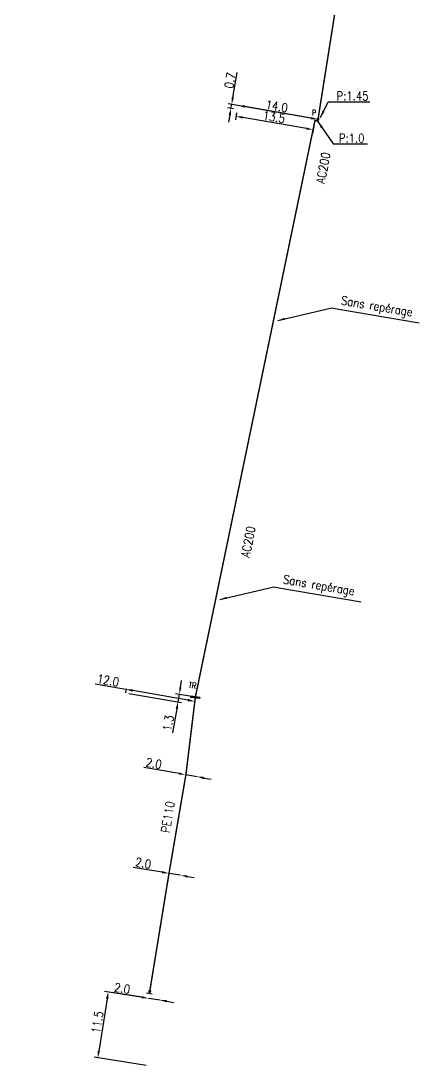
# Model space of a CAD drawing. Header units: millimetres. Extents: x 150994 to 151987, y 125997 to 127005.
# Drawn here: x 151725.9 to 151794.5, y 126100 to 126280.1 of the extents above; entities that cross this region are included whole.
import ezdxf
from ezdxf.enums import TextEntityAlignment as Align

# ---------------------------------------------------------------- set-up
doc = ezdxf.new("R2010")
doc.units = ezdxf.units.MM
doc.header["$PDMODE"] = 34
doc.linetypes.add('L_100_AP', pattern=[14, 10, -1.5, 1, -1.5])
doc.linetypes.add('L_100_PE', pattern=[14, 10, -1.5, 1, -1.5])
doc.layers.get('0').update_dxf_attribs({"linetype": 'CONTINUOUS'})
doc.layers.get('Defpoints').update_dxf_attribs({"linetype": 'CONTINUOUS'})
for name, color, linetype in [('L_140', 3, 'CONTINUOUS'), ('L_300', 7, 'CONTINUOUS'), ('L_340', 7, 'CONTINUOUS')]:
    doc.layers.add(name, color=color, linetype=linetype)
doc.styles.add('G_ROMANS', font='ROMANS.SHX', dxfattribs={"width": 0.75})
doc.styles.get("Standard").update_dxf_attribs({"font": 'romans.shx', "width": 0.85})
doc.dimstyles.get("Standard").update_dxf_attribs({"dimtxt": 1.5, "dimasz": 1.2, "dimexe": 0.625, "dimexo": 0.625, "dimgap": 0.25, "dimtad": 1, "dimdec": 1, "dimzin": 0, "dimdsep": 46, "dimtxsty": 'Standard', "dimcen": -0.5, "dimadec": 0, "dimazin": 0, "dimtfac": 1, "dimtdec": 1, "dimtmove": 0, "dimatfit": 3, "dimfxl": 0, "dimtolj": 1, "dimtzin": 0, "dimarcsym": 0})

# ---------------------------------------------------------------- blocks, each defined once
blk = doc.blocks.new('*D330')
at = {"layer": 'Defpoints', "color": 0, "linetype": 'Continuous', "transparency": 16777216}
for p in [(151762.96, 126263.62), (151763.17, 126264.81), (151776.47, 126262.49)]:
    blk.add_point(p, dxfattribs=at)
at = {"layer": 'L_140', "color": 0, "linetype": 'Continuous', "lineweight": -2, "transparency": 16777216}
for p, q in [((151763.06, 126264.2), (151762.86, 126263.01)), ((151775.08, 126261.51), (151764.15, 126263.42)), ((151776.36, 126261.88), (151776.16, 126260.69))]:
    blk.add_line(p, q, dxfattribs=at)
at = {"layer": 'L_140', "color": 0, "linetype": 'Continuous', "transparency": 16777216}
for points in [[(151764.18, 126263.61), (151764.11, 126263.22), (151762.96, 126263.62)], [(151775.12, 126261.71), (151775.05, 126261.31), (151776.26, 126261.31)]]:
    blk.add_solid(points, dxfattribs=at)
at = {"layer": 'L_140', "color": 0, "linetype": 'Continuous', "transparency": 16777216, "insert": (151769.5, 126263.5), "char_height": 1.5, "attachment_point": 5, "rotation": 350.12}
blk.add_mtext('\\A1;13.5', dxfattribs=at)
blk = doc.blocks.new('*D331')
at = {"layer": 'Defpoints', "color": 0, "linetype": 'Continuous', "transparency": 16777216}
for p in [(151762.09, 126265), (151763.17, 126264.81), (151777.08, 126263.1)]:
    blk.add_point(p, dxfattribs=at)
at = {"layer": 'L_300', "color": 0, "linetype": 'Continuous', "lineweight": -2, "transparency": 16777216}
for p, q in [((151762.41, 126266.87), (151763.16, 126271.18)), ((151762.55, 126264.92), (151761.47, 126265.11)), ((151776.47, 126263.21), (151761.59, 126265.8)), ((151762.09, 126265), (151762.21, 126265.69)), ((151761.88, 126263.82), (151761.68, 126262.64))]:
    blk.add_line(p, q, dxfattribs=at)
at = {"layer": 'L_300', "color": 0, "linetype": 'Continuous', "transparency": 16777216}
for points in [[(151762.22, 126266.91), (151762.61, 126266.84), (151762.21, 126265.69)], [(151761.68, 126263.85), (151762.08, 126263.78), (151762.09, 126265)]]:
    blk.add_solid(points, dxfattribs=at)
at = {"layer": 'L_300', "color": 0, "linetype": 'Continuous', "transparency": 16777216, "insert": (151761.91, 126269.79), "char_height": 1.5, "attachment_point": 5, "rotation": 80.12}
blk.add_mtext('\\A1;0.7', dxfattribs=at)
blk = doc.blocks.new('*D332')
at = {"layer": 'Defpoints', "color": 0, "linetype": 'Continuous', "transparency": 16777216}
for p in [(151763.29, 126265.5), (151763.29, 126265.5), (151777.08, 126263.1)]:
    blk.add_point(p, dxfattribs=at)
at = {"layer": 'L_300', "color": 0, "linetype": 'Continuous', "lineweight": -2, "transparency": 16777216}
for p, q in [((151775.9, 126263.3), (151764.47, 126265.29)), ((151763.18, 126264.88), (151763.18, 126264.88)), ((151776.98, 126262.48), (151776.98, 126262.48))]:
    blk.add_line(p, q, dxfattribs=at)
at = {"layer": 'L_300', "color": 0, "linetype": 'Continuous', "transparency": 16777216}
for points in [[(151764.51, 126265.49), (151764.44, 126265.1), (151763.29, 126265.5)], [(151775.93, 126263.5), (151775.87, 126263.11), (151777.08, 126263.1)]]:
    blk.add_solid(points, dxfattribs=at)
at = {"layer": 'L_300', "color": 0, "linetype": 'Continuous', "transparency": 16777216, "insert": (151769.99, 126265.35), "char_height": 1.5, "attachment_point": 5, "rotation": 350.12}
blk.add_mtext('\\A1;14.0', dxfattribs=at)
blk = doc.blocks.new('L_300_12')
at = {"color": 0, "linetype": 'Continuous', "const_width": 0.248, "flags": 128}
blk.add_lwpolyline([(-0.13, 0, 1), (0.13, 0, 1)], format="xyb", close=True, dxfattribs=at)
at = {"linetype": 'Continuous', "style": 'G_ROMANS', "width": 0.75}
blk.add_attdef('P', text='', height=1, dxfattribs=at).set_placement((0, 1.33), align=Align.MIDDLE_CENTER)
at = {"color": 0, "linetype": 'Continuous', "width": 0.75, "flags": 3}
for tag, p in [('DEF_LEG', (0, -5)), ('DEF_COUP', (0, -7.5)), ('DEF_TYPE', (0, -10))]:
    blk.add_attdef(tag, text='', height=1.2, dxfattribs=at).set_placement(p, align=Align.MIDDLE)
blk = doc.blocks.new('*D596')
at = {"layer": 'Defpoints', "color": 0, "linetype": 'Continuous', "transparency": 16777216}
for p in [(151747.9, 126111.67), (151739.13, 126101.41), (151748.07, 126100)]:
    blk.add_point(p, dxfattribs=at)
at = {"layer": 'L_340', "color": 0, "linetype": 'Continuous', "lineweight": -2, "transparency": 16777216}
for p, q in [((151747.28, 126111.77), (151740.31, 126112.87)), ((151740.74, 126111.59), (151739.32, 126102.6)), ((151747.46, 126100.1), (151738.51, 126101.51))]:
    blk.add_line(p, q, dxfattribs=at)
at = {"layer": 'L_340', "color": 0, "linetype": 'Continuous', "transparency": 16777216}
for points in [[(151740.54, 126111.62), (151740.94, 126111.56), (151740.93, 126112.77)], [(151739.12, 126102.63), (151739.52, 126102.57), (151739.13, 126101.41)]]:
    blk.add_solid(points, dxfattribs=at)
at = {"layer": 'L_340', "color": 0, "linetype": 'Continuous', "transparency": 16777216, "insert": (151739.09, 126107.55), "char_height": 1.5, "attachment_point": 5, "rotation": 81.0063}
blk.add_mtext('\\A1;11.5', dxfattribs=at)
blk = doc.blocks.new('*D597')
at = {"layer": 'Defpoints', "color": 0, "transparency": 16777216}
for p in [(151747.9, 126111.67), (151749.87, 126111.36), (151749.87, 126111.36)]:
    blk.add_point(p, dxfattribs=at)
at = {"layer": 'L_340', "color": 0, "lineweight": -2, "transparency": 16777216}
for p, q in [((151746.71, 126111.86), (151741.63, 126112.66)), ((151749.87, 126111.36), (151747.9, 126111.67)), ((151751.06, 126111.17), (151752.24, 126110.98))]:
    blk.add_line(p, q, dxfattribs=at)
at = {"layer": 'L_340', "color": 0, "transparency": 16777216}
for points in [[(151746.74, 126112.06), (151746.68, 126111.66), (151747.9, 126111.67)], [(151751.09, 126111.37), (151751.02, 126110.97), (151749.87, 126111.36)]]:
    blk.add_solid(points, dxfattribs=at)
at = {"layer": 'L_340', "color": 0, "transparency": 16777216, "insert": (151743.35, 126113.4), "char_height": 1.5, "attachment_point": 5, "rotation": 351.008}
blk.add_mtext('\\A1;2.0', dxfattribs=at)
blk = doc.blocks.new('*D598')
at = {"layer": 'Defpoints', "color": 0, "linetype": 'Continuous', "transparency": 16777216}
for p in [(151751.41, 126133.2), (151753.39, 126132.87), (151753.39, 126132.87)]:
    blk.add_point(p, dxfattribs=at)
at = {"layer": 'L_140', "color": 0, "linetype": 'Continuous', "lineweight": -2, "transparency": 16777216}
for p, q in [((151750.23, 126133.4), (151745.25, 126134.24)), ((151753.39, 126132.87), (151751.41, 126133.2)), ((151754.57, 126132.67), (151755.75, 126132.48))]:
    blk.add_line(p, q, dxfattribs=at)
at = {"layer": 'L_140', "color": 0, "linetype": 'Continuous', "transparency": 16777216}
for points in [[(151750.26, 126133.6), (151750.2, 126133.21), (151751.41, 126133.2)], [(151754.6, 126132.87), (151754.54, 126132.48), (151753.39, 126132.87)]]:
    blk.add_solid(points, dxfattribs=at)
at = {"layer": 'L_140', "color": 0, "linetype": 'Continuous', "transparency": 16777216, "insert": (151746.98, 126134.96), "char_height": 1.5, "attachment_point": 5, "rotation": 350.4714}
blk.add_mtext('\\A1;2.0', dxfattribs=at)
blk = doc.blocks.new('*D599')
at = {"layer": 'Defpoints', "color": 0, "linetype": 'Continuous', "transparency": 16777216}
for p in [(151743.9, 126164.32), (151752.95, 126162.75), (151755.95, 126163.55)]:
    blk.add_point(p, dxfattribs=at)
at = {"layer": 'L_340', "color": 0, "linetype": 'Continuous', "lineweight": -2, "transparency": 16777216}
for p, q in [((151753.38, 126165.22), (151753.58, 126166.4)), ((151744.52, 126164.21), (151753.57, 126162.65)), ((151755.33, 126163.66), (151752.56, 126164.14)), ((151753.17, 126164.03), (151752.95, 126162.75)), ((151752.75, 126161.57), (151752.03, 126157.44))]:
    blk.add_line(p, q, dxfattribs=at)
at = {"layer": 'L_340', "color": 0, "linetype": 'Continuous', "transparency": 16777216}
for points in [[(151753.18, 126165.25), (151753.57, 126165.18), (151753.17, 126164.03)], [(151752.55, 126161.6), (151752.94, 126161.54), (151752.95, 126162.75)]]:
    blk.add_solid(points, dxfattribs=at)
at = {"layer": 'L_340', "color": 0, "linetype": 'Continuous', "transparency": 16777216, "insert": (151751.3, 126159.09), "char_height": 1.5, "attachment_point": 5, "rotation": 80.1913}
blk.add_mtext('\\A1;1.3', dxfattribs=at)
blk = doc.blocks.new('*D600')
at = {"layer": 'Defpoints', "color": 0, "linetype": 'Continuous', "transparency": 16777216}
for p in [(151744, 126164.89), (151744.13, 126165.6), (151755.95, 126163.55)]:
    blk.add_point(p, dxfattribs=at)
at = {"layer": 'L_340', "color": 0, "linetype": 'Continuous', "lineweight": -2, "transparency": 16777216}
for p, q in [((151744, 126164.89), (151738.68, 126165.81)), ((151744.02, 126164.98), (151743.9, 126164.28)), ((151754.65, 126163.05), (151745.19, 126164.69)), ((151755.84, 126162.94), (151755.72, 126162.23))]:
    blk.add_line(p, q, dxfattribs=at)
at = {"layer": 'L_340', "color": 0, "linetype": 'Continuous', "transparency": 16777216}
for points in [[(151745.22, 126164.89), (151745.15, 126164.49), (151744, 126164.89)], [(151754.68, 126163.25), (151754.61, 126162.86), (151755.83, 126162.85)]]:
    blk.add_solid(points, dxfattribs=at)
at = {"layer": 'L_340', "color": 0, "linetype": 'Continuous', "transparency": 16777216, "insert": (151740.92, 126166.44), "char_height": 1.5, "attachment_point": 5, "rotation": 350.1913}
blk.add_mtext('\\A1;12.0', dxfattribs=at)
blk = doc.blocks.new('*D601')
at = {"layer": 'Defpoints', "color": 0, "linetype": 'Continuous', "transparency": 16777216}
for p in [(151754.32, 126150.18), (151756.29, 126149.84), (151756.29, 126149.84)]:
    blk.add_point(p, dxfattribs=at)
at = {"layer": 'L_140', "color": 0, "linetype": 'Continuous', "lineweight": -2, "transparency": 16777216}
for p, q in [((151753.14, 126150.38), (151747.07, 126151.44)), ((151756.29, 126149.84), (151754.32, 126150.18)), ((151754.21, 126149.56), (151754.21, 126149.56)), ((151756.18, 126149.22), (151756.18, 126149.22)), ((151757.47, 126149.63), (151758.65, 126149.42))]:
    blk.add_line(p, q, dxfattribs=at)
at = {"layer": 'L_140', "color": 0, "linetype": 'Continuous', "transparency": 16777216}
for points in [[(151753.17, 126150.58), (151753.1, 126150.19), (151754.32, 126150.18)], [(151757.51, 126149.83), (151757.44, 126149.43), (151756.29, 126149.84)]]:
    blk.add_solid(points, dxfattribs=at)
at = {"layer": 'L_140', "color": 0, "linetype": 'Continuous', "transparency": 16777216, "insert": (151748.8, 126152.15), "char_height": 1.5, "attachment_point": 5, "rotation": 350.1543}
blk.add_mtext('\\A1;2.0', dxfattribs=at)
blk = doc.blocks.new('L_340_07')
at = {"color": 0, "linetype": 'Continuous', "const_width": 0.25, "flags": 128}
blk.add_lwpolyline([(0, 0), (0.35, 0)], dxfattribs=at)
at = {"color": 0, "linetype": 'Continuous', "flags": 128}
blk.add_lwpolyline([(0.35, -0.5), (0.35, 0.5)], dxfattribs=at)
at = {"color": 0, "linetype": 'Continuous', "width": 0.75, "flags": 3}
for tag, p in [('DEF_LEG', (0.72, -3.47)), ('DEF_COUP', (0.72, -5.97)), ('DEF_TYPE', (0.72, -8.47))]:
    blk.add_attdef(tag, text='', height=1.2, dxfattribs=at).set_placement(p, align=Align.MIDDLE)
blk = doc.blocks.new('L_340_19')
at = {"linetype": 'Continuous'}
blk.add_hatch(color=0, dxfattribs=at).paths.add_polyline_path([(0.12, 0.75), (-0.12, 0.75), (-0.12, -0.75), (0.12, -0.75)])
at = {"color": 0, "linetype": 'Continuous'}
blk.add_lwpolyline([(-0.12, 0.75), (0.12, 0.75), (0.12, -0.75), (-0.12, -0.75)], close=True, dxfattribs=at)
at = {"color": 0, "linetype": 'Continuous', "width": 0.75}
for tag, height, flags, p in [('TR', 1, 8, (0, 1.98)), ('DEF_LEG', 1.2, 3, (0, -5)), ('DEF_COUP', 1.2, 3, (0, -7.5)), ('DEF_TYPE', 1.2, 3, (0, -10))]:
    blk.add_attdef(tag, text='', height=height, dxfattribs=dict(at, flags=flags)).set_placement(p, align=Align.MIDDLE)

msp = doc.modelspace()

# ---------------------------------------------------------------- linework, layer by layer
at = {"layer": 'L_140', "linetype": 'L_100_AP', "ltscale": 0.5, "const_width": 0.25, "flags": 128}
msp.add_lwpolyline([(151755.95, 126163.55), (151776.47, 126262.49), (151776.55, 126262.9), (151777.02, 126262.81), (151777.08, 126263.1), (151781.17, 126288.91), (151781.17, 126288.91), (151782.06, 126294.17), (151780.93, 126295.88), (151767.95, 126298.05), (151740.17, 126302.69), (151723.87, 126304.65), (151696.13, 126309.21), (151672.96, 126313.81), (151671.02, 126314.08), (151669.98, 126314.22)], dxfattribs=at)
at = {"layer": 'L_140', "linetype": 'L_100_PE', "ltscale": 0.5, "const_width": 0.25, "flags": 128}
msp.add_lwpolyline([(151748.1, 126112.9), (151751.41, 126133.2), (151754.32, 126150.18), (151755.95, 126163.55)], dxfattribs=at)

# ---------------------------------------------------------------- block references
at = {"layer": 'L_300', "ltscale": 0.5}
ref = msp.add_blockref('L_300_12', (151777.08, 126263.1), dxfattribs=dict(at, rotation=30.64259857069599))
ref.add_attrib('P', 'P', dxfattribs={"layer": '0', "linetype": 'Continuous', "height": 1, "style": 'G_ROMANS', "width": 0.75}).set_placement((151776.4, 126264.24), align=Align.MIDDLE_CENTER)
at = {"layer": 'L_300', "rotation": 80.7327877928409}
msp.add_blockref('L_300_12', (151748.1, 126112.9), dxfattribs=at)
at = {"layer": 'L_340'}
ref = msp.add_blockref('L_340_19', (151755.95, 126163.55), dxfattribs=dict(at, rotation=83.04300485231335))
ref.add_attrib('TR', 'TR', dxfattribs={"layer": '0', "color": 0, "linetype": 'Continuous', "height": 1, "rotation": 349.7803, "width": 0.75, "flags": 8}).set_placement((151755.46, 126165.58), align=Align.MIDDLE)
at = {"layer": 'L_340', "rotation": 260.7172099751413}
msp.add_blockref('L_340_07', (151748.1, 126112.9), dxfattribs=at)

# ---------------------------------------------------------------- texts
at = {"layer": 'L_140', "linetype": 'Continuous', "width": 0.85}
for s, rotation, p in [('AC200', 79.1802, (151778.2, 126251.94)), ('AC200', 79.1802, (151765.29, 126187.52)), ('PE110', 80.2867, (151751.49, 126140.08))]:
    msp.add_text(s, height=1.5, rotation=rotation, dxfattribs=at).set_placement(p)
at = {"layer": 'L_140', "linetype": 'Continuous', "ltscale": 0.5, "insert": (151780.67, 126259.11), "char_height": 1.5, "attachment_point": 7}
msp.add_mtext('\\A1;P:1.0', dxfattribs=at)
at = {"layer": 'L_140', "linetype": 'Continuous', "char_height": 1.5, "attachment_point": 7, "rotation": 350.3351}
for insert in [(151780.88, 126230.73), (151770.89, 126182.67)]:
    msp.add_mtext('\\A1;Sans repérage', dxfattribs=dict(at, insert=insert))
at = {"layer": 'L_300', "linetype": 'Continuous', "ltscale": 0.5, "insert": (151780.27, 126266.37), "char_height": 1.5, "attachment_point": 7}
msp.add_mtext('\\A1;P:1.45', dxfattribs=at)

# ---------------------------------------------------------------- dimensions: what is measured, and where the dimension line sits
at = {"layer": 'L_140', "linetype": 'Continuous'}
dim = msp.add_linear_dim(base=(151762.96, 126263.62), p1=(151776.47, 126262.49), p2=(151763.17, 126264.81), angle=350.12, dimstyle='Standard', override={"dimatfit": 0}, dxfattribs=at)
dim.commit()
dim.dimension.update_dxf_attribs({"geometry": '*D330', "text_midpoint": (151769.33, 126262.51), "dimtype": 160})
for base, p1, p2, angle, picture, middle in [((151756.29, 126149.84), (151754.32, 126150.18), (151756.29, 126149.84), 170.1543, '*D601', (151748.63, 126151.16)), ((151753.39, 126132.87), (151751.41, 126133.2), (151753.39, 126132.87), 170.4714, '*D598', (151746.81, 126133.98))]:
    dim = msp.add_linear_dim(base=base, p1=p1, p2=p2, angle=angle, dimstyle='Standard', dxfattribs=at)
    dim.commit()
    dim.dimension.update_dxf_attribs({"geometry": picture, "text_midpoint": middle, "dimtype": 160})
at = {"layer": 'L_300', "linetype": 'Continuous'}
for base, p2, angle, picture, middle in [((151762.09, 126265), (151763.17, 126264.81), 80.12, '*D331', (151762.89, 126269.62)), ((151763.29, 126265.5), (151763.29, 126265.5), 350.12, '*D332', (151769.82, 126264.36))]:
    dim = msp.add_linear_dim(base=base, p1=(151777.08, 126263.1), p2=p2, angle=angle, dimstyle='Standard', override={"dimatfit": 0}, dxfattribs=at)
    dim.commit()
    dim.dimension.update_dxf_attribs({"geometry": picture, "text_midpoint": middle, "dimtype": 160})
at = {"layer": 'L_340', "linetype": 'Continuous'}
for base, p1, p2, angle, picture, middle in [((151744, 126164.89), (151755.95, 126163.55), (151744.13, 126165.6), 350.1913, '*D600', (151740.75, 126165.46)), ((151752.95, 126162.75), (151755.95, 126163.55), (151743.9, 126164.32), 80.1913, '*D599', (151752.29, 126158.92)), ((151739.13, 126101.41), (151747.9, 126111.67), (151748.07, 126100), 81.0063, '*D596', (151740.08, 126107.39))]:
    dim = msp.add_linear_dim(base=base, p1=p1, p2=p2, angle=angle, dimstyle='Standard', dxfattribs=at)
    dim.commit()
    dim.dimension.update_dxf_attribs({"geometry": picture, "text_midpoint": middle, "dimtype": 160})
at = {"layer": 'L_340'}
dim = msp.add_linear_dim(base=(151749.87, 126111.36), p1=(151747.9, 126111.67), p2=(151749.87, 126111.36), angle=171.008, dimstyle='Standard', dxfattribs=at)
dim.commit()
dim.dimension.update_dxf_attribs({"geometry": '*D597', "text_midpoint": (151743.19, 126112.41), "dimtype": 160})

# ---------------------------------------------------------------- leaders
at = {"layer": 'L_140', "linetype": 'Continuous', "ltscale": 0.5, "annotation_type": 0, "has_hookline": 1, "hookline_direction": 0, "text_width": 4.49}
msp.add_leader([(151777.06, 126262.71), (151779.68, 126258.86), (151780.88, 126258.86)], dimstyle='Standard', dxfattribs=at)
at = {"layer": 'L_140', "linetype": 'Continuous', "annotation_type": 0, "has_hookline": 1, "hookline_direction": 0, "text_width": 13.78, "horizontal_direction": (0.985807, -0.167885, 0)}
for points in [[(151770.16, 126228.45), (151779.48, 126230.62), (151780.66, 126230.42)], [(151760.17, 126180.39), (151769.49, 126182.56), (151770.67, 126182.36)]]:
    msp.add_leader(points, dimstyle='Standard', dxfattribs=at)
at = {"layer": 'L_300', "linetype": 'Continuous', "ltscale": 0.5, "annotation_type": 0, "has_hookline": 1, "hookline_direction": 0, "text_width": 5.71}
msp.add_leader([(151777.5, 126263.41), (151778.82, 126266.12), (151780.02, 126266.12)], dimstyle='Standard', dxfattribs=at)

doc.saveas('drawing.dxf')
